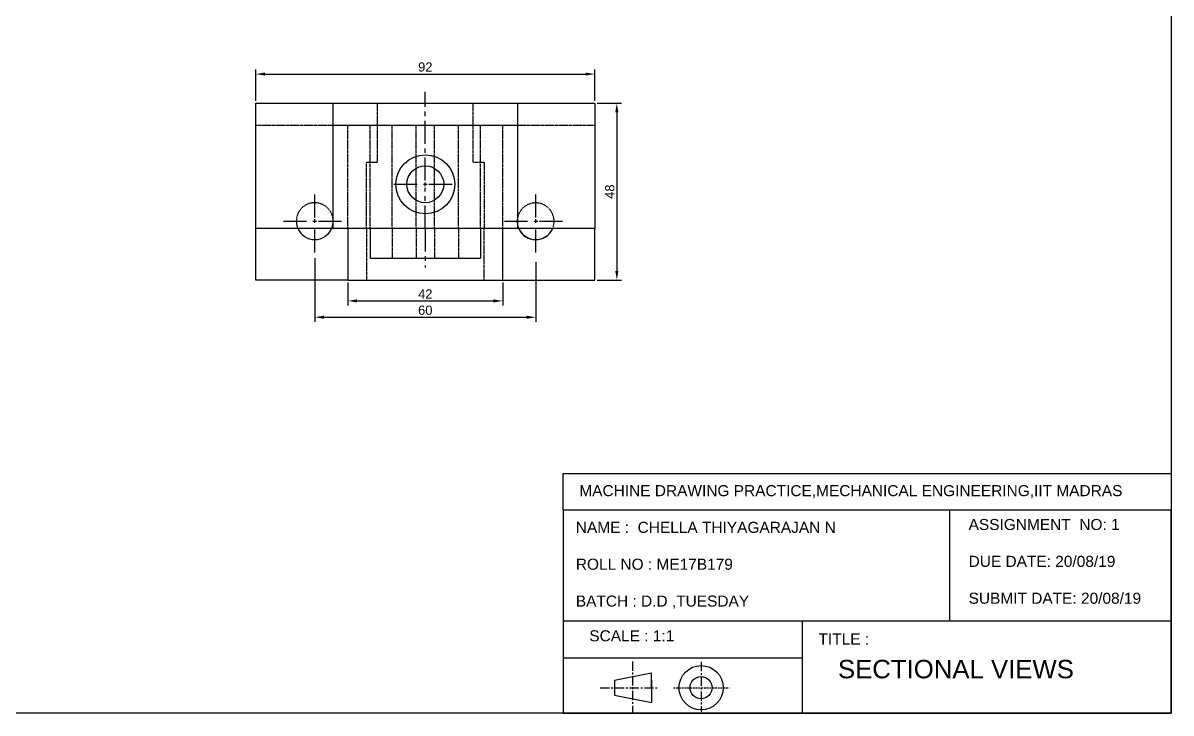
# Model space of a CAD drawing. Header units: inches. Extents: x 257 to 1980, y -66 to 1009.
# Drawn here: x 1668.8 to 1980.3, y -65.8 to 121.4 of the extents above; entities that cross this region are included whole.
import ezdxf

# ---------------------------------------------------------------- set-up
doc = ezdxf.new("R2010")
doc.units = ezdxf.units.IN
doc.header["$MEASUREMENT"] = 0
doc.linetypes.add('CENTER', pattern=[2, 1.25, -0.25, 0.25, -0.25])
doc.linetypes.add('HIDDEN', pattern=[0.375, 0.25, -0.125])
doc.styles.get("Standard").update_dxf_attribs({"font": 'arial.ttf'})
doc.dimstyles.new('ISO-25', dxfattribs={"dimtxt": 2.5, "dimasz": 2.5, "dimexe": 1.25, "dimexo": 0.625, "dimtad": 1, "dimtxsty": 'Standard', "dimcen": 2.5, "dimadec": 0, "dimazin": 0, "dimtfac": 1, "dimtmove": 0, "dimatfit": 3, "dimfxl": 1, "dimarcsym": 0})

# ---------------------------------------------------------------- blocks, each defined once
blk = doc.blocks.new('*U286')
at = {"color": 0, "linetype": 'CENTER', "ltscale": 5, "transparency": 16777216}
for p, q in [((0, 1), (0, 8.5)), ((-8.5, 0), (-1, 0)), ((1, 0), (8.5, 0)), ((0, -8.5), (0, -1))]:
    blk.add_line(p, q, dxfattribs=at)
at = {"color": 0, "linetype": 'Continuous', "ltscale": 5, "transparency": 16777216}
for p, q in [((-0.5, 0), (0.5, 0)), ((0, -0.5), (0, 0.5))]:
    blk.add_line(p, q, dxfattribs=at)
blk = doc.blocks.new('*U288')
at = {"color": 0, "linetype": 'CENTER', "ltscale": 5, "transparency": 16777216}
for p, q in [((0, 1), (0, 8.5)), ((-8.5, 0), (-1, 0)), ((1, 0), (8.5, 0)), ((0, -8.5), (0, -1))]:
    blk.add_line(p, q, dxfattribs=at)
at = {"color": 0, "linetype": 'Continuous', "ltscale": 5, "transparency": 16777216}
for p, q in [((-0.5, 0), (0.5, 0)), ((0, -0.5), (0, 0.5))]:
    blk.add_line(p, q, dxfattribs=at)
blk = doc.blocks.new('*U289')
at = {"color": 0, "linetype": 'CENTER', "ltscale": 5, "transparency": 16777216}
for p, q in [((0, 1), (0, 25.09)), ((-8.5, 0), (-1, 0)), ((1, 0), (8.5, 0)), ((0, -12), (0, -1))]:
    blk.add_line(p, q, dxfattribs=at)
at = {"color": 0, "linetype": 'Continuous', "ltscale": 5, "transparency": 16777216}
for p, q in [((-0.5, 0), (0.5, 0)), ((0, -0.5), (0, 0.5))]:
    blk.add_line(p, q, dxfattribs=at)
blk = doc.blocks.new('*D291')
at = {"color": 0, "lineweight": -2, "ltscale": 2.5, "transparency": 16777216}
for p, q in [((1731.95, 100.3), (1731.95, 108.83)), ((1823.95, 100.3), (1823.95, 108.83))]:
    blk.add_line(p, q, dxfattribs=at)
at = {"color": 3, "lineweight": -2, "ltscale": 2.5, "transparency": 16777216}
blk.add_line((1734.45, 107.58), (1821.45, 107.58), dxfattribs=at)
at = {"color": 3, "ltscale": 2.5, "transparency": 16777216}
for points in [[(1734.45, 108), (1734.45, 107.17), (1731.95, 107.58)], [(1821.45, 108), (1821.45, 107.17), (1823.95, 107.58)]]:
    blk.add_solid(points, dxfattribs=at)
at = {"layer": 'Defpoints', "color": 0, "ltscale": 2.5, "transparency": 16777216}
for p in [(1823.95, 107.58), (1731.95, 99.68), (1823.95, 99.68)]:
    blk.add_point(p, dxfattribs=at)
at = {"color": 3, "ltscale": 2.5, "transparency": 16777216, "insert": (1777.95, 109.49), "char_height": 2.5, "attachment_point": 5}
blk.add_mtext('92', dxfattribs=at)
blk = doc.blocks.new('*D292')
at = {"color": 0, "lineweight": -2, "ltscale": 2.5, "transparency": 16777216}
for p, q in [((1824.58, 99.68), (1831.18, 99.68)), ((1824.58, 51.68), (1831.18, 51.68))]:
    blk.add_line(p, q, dxfattribs=at)
at = {"color": 3, "lineweight": -2, "ltscale": 2.5, "transparency": 16777216}
blk.add_line((1829.93, 97.18), (1829.93, 54.18), dxfattribs=at)
at = {"color": 3, "ltscale": 2.5, "transparency": 16777216}
for points in [[(1829.51, 97.18), (1830.35, 97.18), (1829.93, 99.68)], [(1829.51, 54.18), (1830.35, 54.18), (1829.93, 51.68)]]:
    blk.add_solid(points, dxfattribs=at)
at = {"layer": 'Defpoints', "color": 0, "ltscale": 2.5, "transparency": 16777216}
for p in [(1823.95, 99.68), (1823.95, 51.68), (1829.93, 51.68)]:
    blk.add_point(p, dxfattribs=at)
at = {"color": 3, "ltscale": 2.5, "transparency": 16777216, "insert": (1828.03, 75.68), "char_height": 2.5, "attachment_point": 5, "rotation": 90}
blk.add_mtext('48', dxfattribs=at)
blk = doc.blocks.new('*D293')
at = {"color": 0, "lineweight": -2, "ltscale": 2.5, "transparency": 16777216}
for p, q in [((1756.95, 51.05), (1756.95, 44.79)), ((1798.95, 51.05), (1798.95, 44.79))]:
    blk.add_line(p, q, dxfattribs=at)
at = {"color": 3, "lineweight": -2, "ltscale": 2.5, "transparency": 16777216}
blk.add_line((1759.45, 46.04), (1796.45, 46.04), dxfattribs=at)
at = {"color": 3, "ltscale": 2.5, "transparency": 16777216}
for points in [[(1759.45, 46.46), (1759.45, 45.63), (1756.95, 46.04)], [(1796.45, 46.46), (1796.45, 45.63), (1798.95, 46.04)]]:
    blk.add_solid(points, dxfattribs=at)
at = {"layer": 'Defpoints', "color": 0, "ltscale": 2.5, "transparency": 16777216}
for p in [(1756.95, 51.68), (1798.95, 51.68), (1798.95, 46.04)]:
    blk.add_point(p, dxfattribs=at)
at = {"color": 3, "ltscale": 2.5, "transparency": 16777216, "insert": (1777.95, 47.92), "char_height": 2.5, "attachment_point": 5}
blk.add_mtext('42', dxfattribs=at)
blk = doc.blocks.new('*D290')
at = {"color": 0, "lineweight": -2, "ltscale": 2.5, "transparency": 16777216}
for p, q in [((1747.95, 57.64), (1747.95, 40.36)), ((1807.95, 56.58), (1807.95, 40.36))]:
    blk.add_line(p, q, dxfattribs=at)
at = {"color": 3, "lineweight": -2, "ltscale": 2.5, "transparency": 16777216}
blk.add_line((1750.45, 41.61), (1805.45, 41.61), dxfattribs=at)
at = {"color": 3, "ltscale": 2.5, "transparency": 16777216}
for points in [[(1750.45, 42.03), (1750.45, 41.19), (1747.95, 41.61)], [(1805.45, 42.03), (1805.45, 41.19), (1807.95, 41.61)]]:
    blk.add_solid(points, dxfattribs=at)
at = {"layer": 'Defpoints', "color": 0, "ltscale": 2.5, "transparency": 16777216}
for p in [(1747.95, 58.27), (1807.95, 57.2), (1807.95, 41.61)]:
    blk.add_point(p, dxfattribs=at)
at = {"color": 3, "ltscale": 2.5, "transparency": 16777216, "insert": (1777.95, 43.51), "char_height": 2.5, "attachment_point": 5}
blk.add_mtext('60', dxfattribs=at)

msp = doc.modelspace()

# ---------------------------------------------------------------- linework, layer by layer
at = {"color": 6}
for p, q in [((1980.32652, 318.11122), (1980.32652, -65.77134)), ((1815.32652, -0.77134), (1980.32652, -0.77134)), ((1815.32652, -10.77134), (1815.32652, -0.77134)), ((1980.32652, -10.77134), (1815.32652, -10.77134)), ((1815.32652, -10.77134), (1815.32652, -40.77134)), ((1920.32652, -40.77134), (1920.32652, -10.77134)), ((1815.32652, -40.77134), (1980.32652, -40.77134)), ((1815.32652, -40.77134), (1815.32652, -50.77134)), ((1880.32652, -50.77134), (1880.32652, -40.77134)), ((1815.32652, -50.77134), (1880.32652, -50.77134)), ((1815.32652, -50.77134), (1815.32652, -65.77134)), ((1880.32652, -65.77134), (1880.32652, -50.77134)), ((1980.32652, -65.77134), (1357.20982, -65.77134))]:
    msp.add_line(p, q, dxfattribs=at)
at = {"color": 4}
for p, q in [((1731.95266, 65.67941), (1731.95266, 99.67941)), ((1731.95266, 99.67941), (1823.95266, 99.67941)), ((1752.95266, 99.67941), (1802.95266, 99.67941)), ((1752.95266, 65.67941), (1752.95266, 99.67941)), ((1802.95266, 99.67941), (1802.95266, 65.67941)), ((1823.95266, 99.67941), (1823.95266, 65.67941)), ((1752.95266, 93.67941), (1802.95266, 93.67941)), ((1823.95266, 65.67941), (1731.95266, 65.67941)), ((1731.95266, 51.67941), (1731.95266, 65.67941)), ((1802.95266, 65.67941), (1752.95266, 65.67941)), ((1756.95266, 65.67941), (1756.95266, 51.67941)), ((1762.95266, 65.67941), (1762.95266, 57.67941)), ((1792.95266, 65.67941), (1792.95266, 57.67941)), ((1798.95266, 51.67941), (1798.95266, 65.67941)), ((1823.95266, 51.67941), (1823.95266, 65.67941)), ((1762.95266, 57.67941), (1792.95266, 57.67941)), ((1756.95266, 51.67941), (1731.95266, 51.67941)), ((1756.95266, 51.67941), (1798.95266, 51.67941)), ((1798.95266, 51.67941), (1823.95266, 51.67941)), ((1980.32652, -40.77134), (1980.32652, -10.77134)), ((1980.32652, -65.77134), (1980.32652, -40.77134)), ((1815.32652, -65.77134), (1880.32652, -65.77134)), ((1880.32652, -65.77134), (1980.32652, -65.77134))]:
    msp.add_line(p, q, dxfattribs=at)
at = {"color": 3, "linetype": 'HIDDEN', "ltscale": 0.3}
for p, q in [((1764.95266, 83.67941), (1764.95266, 99.67941)), ((1790.95266, 83.67941), (1790.95266, 99.67941)), ((1731.95266, 93.67941), (1823.95266, 93.67941)), ((1756.95266, 65.67941), (1756.95266, 93.67941)), ((1762.95266, 65.67941), (1762.95266, 93.67941)), ((1768.95266, 65.67941), (1768.95266, 93.67941)), ((1775.45266, 65.67941), (1775.45266, 93.67941)), ((1780.45266, 65.67941), (1780.45266, 93.67941)), ((1786.95266, 65.67941), (1786.95266, 93.67941)), ((1792.95266, 65.67941), (1792.95266, 93.67941)), ((1798.95266, 65.67941), (1798.95266, 93.67941)), ((1761.95266, 65.67941), (1761.95266, 83.67941)), ((1761.95266, 83.67941), (1764.95266, 83.67941)), ((1790.95266, 83.67941), (1793.95266, 83.67941)), ((1793.95266, 83.67941), (1793.95266, 65.67941)), ((1761.95266, 65.67941), (1761.95266, 51.67941)), ((1768.95266, 65.67941), (1768.95266, 57.67941)), ((1775.45266, 65.67941), (1775.45266, 57.67941)), ((1780.45266, 65.67941), (1780.45266, 57.67941)), ((1786.95266, 65.67941), (1786.95266, 57.67941)), ((1793.95266, 51.67941), (1793.95266, 65.67941))]:
    msp.add_line(p, q, dxfattribs=at)
at = {"color": 1, "linetype": 'CENTER', "ltscale": 5}
msp.add_line((1777.95266, 65.67941), (1777.95266, 55.14201), dxfattribs=at)
at = {"color": 4, "ltscale": 2}
msp.add_line((1980.32652, -0.77134), (1980.32652, -10.77134), dxfattribs=at)
at = {"color": 4, "linetype": 'CENTER', "ltscale": 2}
for p, q in [((1834.1656, -51.78495), (1834.1656, -65.77135)), ((1852.78764, -51.92486), (1852.78764, -65.49018)), ((1825.40391, -58.89684), (1841.44878, -58.89684))]:
    msp.add_line(p, q, dxfattribs=at)
at = {"color": 4, "ltscale": 0.2}
for p, q in [((1829.30252, -56.89684), (1839.30252, -54.89684)), ((1839.30252, -58.89684), (1839.30252, -54.89684)), ((1829.30252, -56.89684), (1829.30252, -60.89684)), ((1839.30252, -56.89684), (1839.30252, -60.89684)), ((1839.30252, -58.89684), (1839.30252, -62.89684)), ((1852.78764, -58.89684), (1852.78764, -58.89684)), ((1829.30252, -60.89684), (1839.30252, -62.89684))]:
    msp.add_line(p, q, dxfattribs=at)
at = {"color": 4, "linetype": 'HIDDEN', "ltscale": 2}
msp.add_line((1845.30422, -58.89684), (1860.37538, -58.89684), dxfattribs=at)
at = {"color": 4}
for radius in [8, 5]:
    msp.add_circle((1777.95266, 77.67941), radius, dxfattribs=at)
at = {"color": 4, "ltscale": 0.2}
for radius in [6, 3]:
    msp.add_circle((1852.78764, -58.89684), radius, dxfattribs=at)
at = {"color": 3, "linetype": 'HIDDEN', "ltscale": 0.3}
for centre in [(1747.95266, 67.67941), (1807.89278, 67.62785)]:
    msp.add_arc(centre, 5, 336.4218215, 203.5781785, dxfattribs=at)
at = {"color": 4}
for centre in [(1747.95266, 67.67941), (1807.89278, 67.62785), (1807.95266, 67.67941)]:
    msp.add_arc(centre, 5, 203.5781785, 336.4218215, dxfattribs=at)

# ---------------------------------------------------------------- block references
at = {"color": 1, "linetype": 'CENTER', "ltscale": 5}
for name, p in [('*U289', (1777.95266, 77.67941)), ('*U286', (1747.95266, 67.67941)), ('*U288', (1807.95266, 67.67941))]:
    msp.add_blockref(name, p, dxfattribs=at)

# ---------------------------------------------------------------- texts
at = {"color": 4, "attachment_point": 1}
for s, width, heights, insert, char_height in [('MACHINE DRAWING PRACTICE,MECHANICAL ENGINEERING,IIT MADRAS', 164.3264, [7.38044], (1819.75056, -3.94001), 3), ('NAME :  CHELLA THIYAGARAJAN N\\P\\PROLL NO : ME17B179\\P\\PBATCH : D.D ,TUESDAY', 99.4535973, [0], (1818.80061, -13.89623), 3), ('ASSIGNMENT  NO: 1\\P\\PDUE DATE: 20/08/19\\P\\PSUBMIT DATE: 20/08/19', 75.9758354, [0], (1925.39313, -13.1188), 3), ('SCALE : 1:1', 57.1732989, [0], (1822.46175, -43.32021), 3), ('TITLE : ', 48.3269687, [0], (1884.65364, -44.19049), 3), (' SECTIONAL VIEWS ', 87.107865, [0], (1887.99476, -51.34533), 5)]:
    msp.add_mtext_dynamic_manual_height_columns(s, width=width, gutter_width=1, heights=heights, dxfattribs=dict(at, insert=insert, char_height=char_height))

# ---------------------------------------------------------------- dimensions: what is measured, and where the dimension line sits
at = {"color": 3, "ltscale": 2.5}
for base, p1, p2, picture, middle in [((1823.95266, 107.58468), (1731.95266, 99.67941), (1823.95266, 99.67941), '*D291', (1777.95266, 109.48611)), ((1807.95266, 41.60849), (1747.95266, 58.26908), (1807.95266, 57.20202), '*D290', (1777.95266, 43.50992)), ((1798.95266, 46.04213), (1756.95266, 51.67941), (1798.95266, 51.67941), '*D293', (1777.95266, 47.92225))]:
    dim = msp.add_linear_dim(base=base, p1=p1, p2=p2, dimstyle='ISO-25', override={"dimtxt": 2.5, "dimasz": 2.5, "dimdec": 0, "dimrnd": 0, "dimclrd": 3, "dimclrt": 3}, dxfattribs=at)
    dim.commit()
    dim.dimension.update_dxf_attribs({"geometry": picture, "text_midpoint": middle})
dim = msp.add_linear_dim(base=(1829.92975, 51.67941), p1=(1823.95266, 99.67941), p2=(1823.95266, 51.67941), angle=90, dimstyle='ISO-25', override={"dimtxt": 2.5, "dimasz": 2.5, "dimdec": 0, "dimrnd": 0, "dimclrd": 3, "dimclrt": 3}, dxfattribs=at)
dim.commit()
dim.dimension.update_dxf_attribs({"geometry": '*D292', "text_midpoint": (1828.02832, 75.67941)})

doc.saveas('drawing.dxf')
